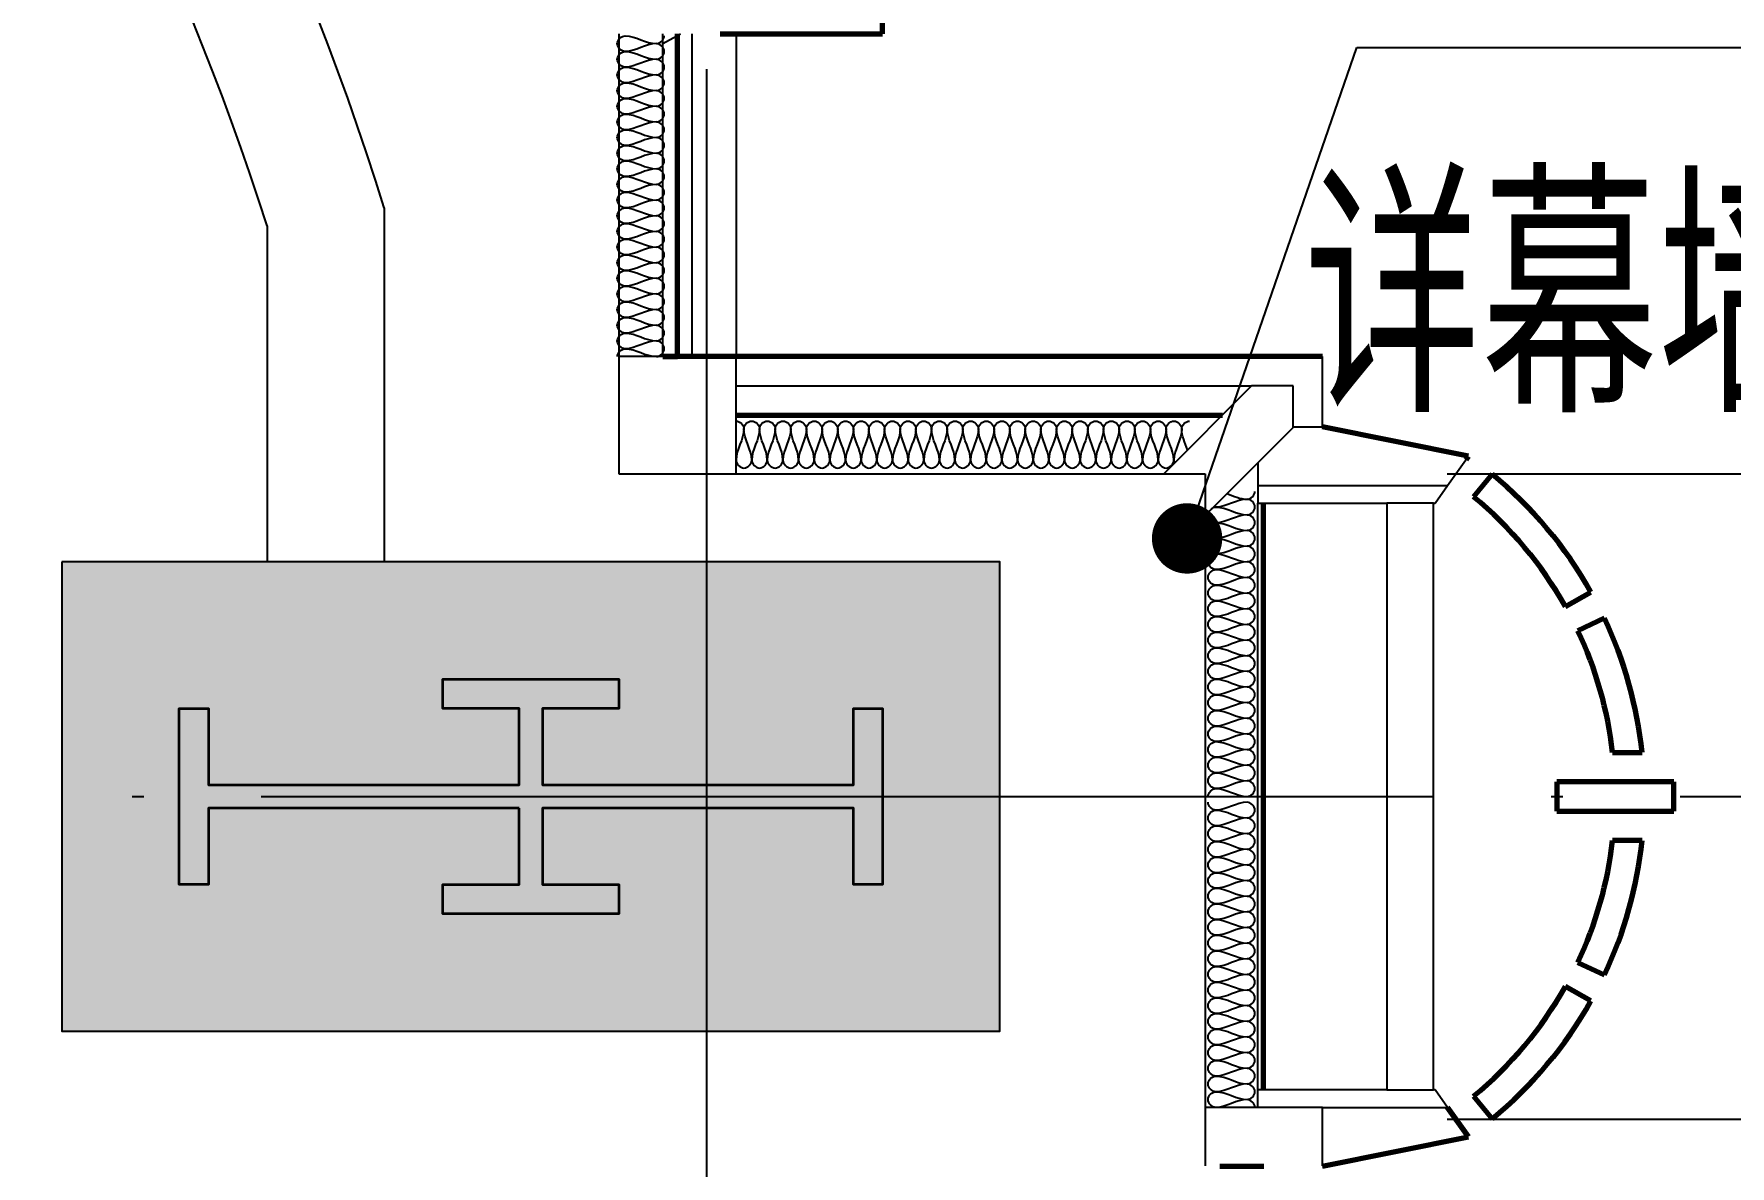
# Model space of a CAD drawing. Header units: millimetres. Extents: x 11476074 to 24729458, y -1239991 to 2813188.
# Drawn here: x 12603149 to 12606042, y 401483 to 403413 of the extents above; entities that cross this region are included whole.
import ezdxf

# ---------------------------------------------------------------- set-up
doc = ezdxf.new("R2010")
doc.units = ezdxf.units.MM
doc.header["$LTSCALE"] = 1000
doc.linetypes.add('DOTE', pattern=[2.42, 2, -0.2, 0.02, -0.2])
for name, color, linetype in [('A-ANNO-DIMS', 3, 'Continuous'), ('A-AXIS', 18, 'DOTE'), ('A-DETL-0001', 1, 'Continuous'), ('A-GLAZ', 4, 'Continuous'), ('A-WALL', 5, 'Continuous'), ('AXIS', 3, 'Continuous'), ('G-RCZ-CONLine', 5, 'Continuous'), ('PUB_HATCH', 8, 'Continuous'), ('PUB_TEXT', 7, 'Continuous'), ('排水沟', 133, 'Continuous')]:
    doc.layers.add(name, color=color, linetype=linetype)
for name, color, linetype, lineweight in [('A-GENM', 2, 'Continuous', 70), ('A-GENM-PROJ', 2, 'Continuous', 25), ('A-GLAZ-PROJ', 2, 'Continuous', 25), ('钢柱', 51, 'Continuous', 35)]:
    doc.layers.add(name, color=color, linetype=linetype, lineweight=lineweight)
doc.styles.add('_TCH_DIM_T3', font='SIMPLEX', dxfattribs={"width": 0.705882, "bigfont": 'GBCBIG'})
doc.styles.add('宋体', font='', dxfattribs={"width": 0.65})
doc.styles.get('宋体').set_extended_font_data('SimSun')
doc.dimstyles.new('_TCH_ARCH&&100', dxfattribs={"dimtxt": 297.5, "dimasz": 100, "dimexe": 250, "dimexo": 300, "dimgap": 126.25, "dimtad": 1, "dimdec": 0, "dimzin": 0, "dimdsep": 46, "dimtxsty": '_TCH_DIM_T3', "dimblk": 'ARCHTICK', "dimcen": 0.09, "dimclrt": 7, "dimazin": 2, "dimtfac": 1, "dimtdec": 0, "dimtix": 1, "dimtmove": 2, "dimatfit": 3, "dimfxl": 0, "dimtolj": 1, "dimtzin": 0, "dimarcsym": 0})

# ---------------------------------------------------------------- blocks, each defined once
blk = doc.blocks.new('_ArchTick')
at = {"color": 0, "linetype": 'ByBlock', "const_width": 0.4}
blk.add_lwpolyline([(-0.5, -0.5), (0.5, 0.5)], dxfattribs=at)
blk = doc.blocks.new('*D5857')
at = {"layer": 'A-ANNO-DIMS', "color": 0, "lineweight": -2, "transparency": 16777216}
for p, q in [((12607011, 703969.1), (12607011, 704069.1)), ((12605839.5, 703969.1), (12607261, 703969.1)), ((12607011, 703388.9), (12607011, 703969.1)), ((12605839.5, 703388.9), (12607261, 703388.9)), ((12607011, 703388.9), (12607011, 703288.9))]:
    blk.add_line(p, q, dxfattribs=at)
at = {"layer": 'Defpoints', "color": 0, "transparency": 16777216}
for p in [(12605539.5, 703969.1), (12607011, 703969.1), (12605539.5, 703388.9)]:
    blk.add_point(p, dxfattribs=at)
at = {"layer": 'A-ANNO-DIMS', "color": 0, "lineweight": -2, "transparency": 16777216, "xscale": 100, "yscale": 100, "zscale": 100}
for p, rotation in [((12607011, 703969.1), 270), ((12607011, 703388.9), 90)]:
    blk.add_blockref('_ArchTick', p, dxfattribs=dict(at, rotation=rotation))
at = {"layer": 'A-ANNO-DIMS', "color": 7, "transparency": 16777216, "insert": (12606736, 703679), "char_height": 297.5, "attachment_point": 5, "rotation": 90, "style": '_TCH_DIM_T3'}
blk.add_mtext('\\A1;580', dxfattribs=at)
blk = doc.blocks.new('*D5858')
at = {"layer": 'A-ANNO-DIMS', "color": 0, "lineweight": -2, "transparency": 16777216}
for p, q in [((12605839.5, 705068.9), (12607261, 705068.9)), ((12607011, 703969.1), (12607011, 705068.9)), ((12605839.5, 703969.1), (12607261, 703969.1))]:
    blk.add_line(p, q, dxfattribs=at)
at = {"layer": 'Defpoints', "color": 0, "transparency": 16777216}
for p in [(12605539.5, 705068.9), (12607011, 705068.9), (12605539.5, 703969.1)]:
    blk.add_point(p, dxfattribs=at)
at = {"layer": 'A-ANNO-DIMS', "color": 0, "lineweight": -2, "transparency": 16777216, "xscale": 100, "yscale": 100, "zscale": 100}
for p, rotation in [((12607011, 705068.9), 90), ((12607011, 703969.1), 270)]:
    blk.add_blockref('_ArchTick', p, dxfattribs=dict(at, rotation=rotation))
at = {"layer": 'A-ANNO-DIMS', "color": 7, "transparency": 16777216, "insert": (12606736, 704519), "char_height": 297.5, "attachment_point": 5, "rotation": 90, "style": '_TCH_DIM_T3'}
blk.add_mtext('\\A1;1100', dxfattribs=at)
blk = doc.blocks.new('FO-Exterior Column FULL - FO-Exterior Column FULL-4205894-850_L52 HOTEL')
at = {"layer": 'A-GENM'}
for p, q in [((25, 599.6), (-25, 599.6)), ((-25, 599.6), (-25, 399.6)), ((25, 399.6), (25, 599.6)), ((-75, 494.9), (-75, 545.2)), ((75, 545.2), (75, 494.9)), ((-304, 480.9), (-282.7, 435.7)), ((282.7, 435.7), (304, 480.9)), ((-324, 414.4), (-348.5, 458)), ((348.5, 458), (324, 414.4)), ((-25, 399.6), (25, 399.6)), ((-549.6, 289.3), (-510.9, 257.6)), ((510.9, 257.6), (549.6, 289.3)), ((-580.2, 249.1), (-630, -0.1)), ((-574.3, 244.9), (-580.2, 249.1)), ((580.2, 249.1), (529.9, 213.5)), ((629.9, 0), (580.2, 249.1)), ((500, -100.4), (-500, -100.4)), ((630, -175.2), (630, -100))]:
    blk.add_line(p, q, dxfattribs=at)
for radius, start, end in [(711.1, 96.057, 115.3158), (711.1, 64.6842, 83.943), (661.1, 96.517, 115.3158), (661.1, 64.6842, 83.483), (711.1, 119.3446, 140.6106), (711.1, 39.3894, 60.6554), (661.1, 119.3446, 140.6107), (661.1, 39.3893, 60.6554)]:
    blk.add_arc((0, -161.9), radius, start, end, dxfattribs=at)
blk = doc.blocks.new('FO-CORNER LOUVERS - FO-CORNER LOUVERS 1000-5059478-850_L52 HOTEL')
at = {"layer": 'A-GENM'}
for p, q in [((0, 1099.9), (0, 99.9)), ((100, 100), (100, 929.4)), ((-550, 350), (-600, 350)), ((-600, 350), (-600, 72.6)), ((-550, 72.7), (-550, 350)), ((0, 99.9), (0, -25.1)), ((-619.8, 61.7), (-650, 61.7)), ((-650, 61.7), (-650, -100)), ((0, -0.1), (-549.9, -0.1)), ((0, -25.1), (0, -0.1))]:
    blk.add_line(p, q, dxfattribs=at)
at = {"layer": 'A-GENM-PROJ'}
for p, q in [((-550, 99.9), (0, 99.9)), ((0, 24.9), (-549.9, 24.9))]:
    blk.add_line(p, q, dxfattribs=at)
blk = doc.blocks.new('FO-Vision Panels-Corner - Regular 2-V27-850_L52 HOTEL')
at = {"layer": 'A-GLAZ'}
for p, q in [((845.4, 0), (-845.4, 0)), ((-845.4, 0), (-845.4, -25)), ((845.4, -25), (845.4, 0)), ((-810.4, -25), (-845.4, -25)), ((-845.4, -25), (-845.4, -26.4)), ((-845.4, -25), (787.4, -25)), ((845.4, -25), (834.2, -25)), ((834.2, -25), (845.4, -25)), ((845.4, -30.9), (845.4, -25)), ((845.4, -141.5), (845.4, -107))]:
    blk.add_line(p, q, dxfattribs=at)
at = {"layer": 'A-GLAZ-PROJ'}
for p, q in [((-845.4, 0), (-845.4, 20)), ((-845.4, 20), (845.4, 20)), ((845.4, 20), (845.4, 0)), ((-759.6, -200), (682.9, -200))]:
    blk.add_line(p, q, dxfattribs=at)
blk = doc.blocks.new('GP_POLY FOSHAN_SHELL_rvt-2-200_L05-13_ 16-25')
at = {"layer": 'A-DETL-0001'}
for p, q in [((-15850, 56800), (-15850, 56250)), ((-15775.1, 56250), (-15775.1, 56800)), ((-15650, 56250), (-15850, 56250)), ((-15850, 56250), (-15850, 56050)), ((-14650.1, 56250), (-15650, 56250)), ((-15650, 56050), (-15650, 56250)), ((-14650.1, 56129.9), (-14650.1, 56250)), ((-15650, 56200), (-14770.7, 56200)), ((-14770.7, 56200), (-14920.7, 56050)), ((-14700.1, 56200), (-14770.7, 56200)), ((-14700.1, 56129.2), (-14700.1, 56200)), ((-14820.7, 56150), (-15650, 56150)), ((-14850, 55979.3), (-14700.1, 56129.2)), ((-14650.4, 56129.9), (-14700.1, 56129.9)), ((-14408.4, 56081.6), (-14650.4, 56129.9)), ((-14760, 56069.3), (-14760, 56029.9)), ((-14436.5, 56029.9), (-14405.3, 56073.9)), ((-15850, 56050), (-15650, 56050)), ((-15650, 56050), (-14920.7, 56050)), ((-14920.7, 56050), (-14850, 56050)), ((-14850, 56050), (-14850, 55979.3)), ((-14760, 56029.9), (-14760, 56000)), ((-14760, 56029.9), (-14436.5, 56029.9)), ((-14457.7, 56000), (-14436.6, 56029.9)), ((-14850, 55979.3), (-14850, 55500.1)), ((-14760, 55500.1), (-14760, 56000)), ((-14760, 56000), (-14540.3, 56000)), ((-14460.3, 56000), (-14540.3, 56000)), ((-14540.3, 56000), (-14540.3, 55500)), ((-14460.3, 56000), (-14457.7, 56000)), ((-14460.3, 55500), (-14460.3, 56000)), ((-14850, 55500.1), (-14850, 54970.1)), ((-14760, 54970.1), (-14760, 55500.1)), ((-14540.3, 55500), (-14540.3, 55000)), ((-14460.3, 55000), (-14460.3, 55500)), ((-14540.3, 55000), (-14760, 55000)), ((-14540.3, 55000), (-14460.3, 55000)), ((-14457.7, 55000), (-14460.3, 55000)), ((-14436.6, 54970.1), (-14457.7, 55000)), ((-14650, 54970.1), (-14850, 54970.1)), ((-14850, 54970.1), (-14850, 54870.2)), ((-14650, 54970.1), (-14436.6, 54970.1)), ((-14650, 54870.2), (-14650, 54970.1))]:
    blk.add_line(p, q, dxfattribs=at)
blk.add_arc((-14409.4, 56076.7), 5, 324.6786, 78.7147, dxfattribs=at)
for points in [[(-15839.2, 56770), (-15845.5, 56770), (-15859.6, 56783.4), (-15845.5, 56796.7), (-15839.2, 56796.7)], [(-15839.2, 56796.7), (-15820.9, 56796.7), (-15804.2, 56783.4), (-15785.9, 56783.4)], [(-15785.9, 56783.4), (-15779.6, 56783.4), (-15772.5, 56790.4), (-15772.5, 56796.7)], [(-15839.2, 56743.4), (-15845.5, 56743.4), (-15859.6, 56756.7), (-15845.5, 56770), (-15839.2, 56770)], [(-15785.9, 56783.4), (-15804.2, 56783.4), (-15820.9, 56770), (-15839.2, 56770)], [(-15839.2, 56770), (-15820.9, 56770), (-15804.2, 56756.7), (-15785.9, 56756.7)], [(-15785.9, 56756.7), (-15804.2, 56756.7), (-15820.9, 56743.4), (-15839.2, 56743.4)], [(-15785.9, 56756.7), (-15779.6, 56756.7), (-15765.5, 56770), (-15779.6, 56783.4), (-15785.9, 56783.4)], [(-15785.9, 56730), (-15779.6, 56730), (-15765.5, 56743.4), (-15779.6, 56756.7), (-15785.9, 56756.7)], [(-15839.2, 56716.7), (-15845.5, 56716.7), (-15859.6, 56730), (-15845.5, 56743.4), (-15839.2, 56743.4)], [(-15839.2, 56743.4), (-15820.9, 56743.4), (-15804.2, 56730), (-15785.9, 56730)], [(-15785.9, 56730), (-15804.2, 56730), (-15820.9, 56716.7), (-15839.2, 56716.7)], [(-15785.9, 56703.4), (-15779.6, 56703.4), (-15765.5, 56716.7), (-15779.6, 56730), (-15785.9, 56730)], [(-15839.2, 56690), (-15845.5, 56690), (-15859.6, 56703.4), (-15845.5, 56716.7), (-15839.2, 56716.7)], [(-15839.2, 56716.7), (-15820.9, 56716.7), (-15804.2, 56703.4), (-15785.9, 56703.4)], [(-15785.9, 56703.4), (-15804.2, 56703.4), (-15820.9, 56690), (-15839.2, 56690)], [(-15785.9, 56676.7), (-15779.6, 56676.7), (-15765.5, 56690), (-15779.6, 56703.4), (-15785.9, 56703.4)], [(-15839.2, 56663.4), (-15845.5, 56663.4), (-15859.6, 56676.7), (-15845.5, 56690), (-15839.2, 56690)], [(-15839.2, 56690), (-15820.9, 56690), (-15804.2, 56676.7), (-15785.9, 56676.7)], [(-15785.9, 56676.7), (-15804.2, 56676.7), (-15820.9, 56663.4), (-15839.2, 56663.4)], [(-15785.9, 56650), (-15779.6, 56650), (-15765.5, 56663.4), (-15779.6, 56676.7), (-15785.9, 56676.7)], [(-15839.2, 56636.7), (-15845.5, 56636.7), (-15859.6, 56650), (-15845.5, 56663.4), (-15839.2, 56663.4)], [(-15839.2, 56663.4), (-15820.9, 56663.4), (-15804.2, 56650), (-15785.9, 56650)], [(-15785.9, 56650), (-15804.2, 56650), (-15820.9, 56636.7), (-15839.2, 56636.7)], [(-15785.9, 56623.4), (-15779.6, 56623.4), (-15765.5, 56636.7), (-15779.6, 56650), (-15785.9, 56650)], [(-15839.2, 56610), (-15845.5, 56610), (-15859.6, 56623.4), (-15845.5, 56636.7), (-15839.2, 56636.7)], [(-15839.2, 56636.7), (-15820.9, 56636.7), (-15804.2, 56623.4), (-15785.9, 56623.4)], [(-15785.9, 56623.4), (-15804.2, 56623.4), (-15820.9, 56610), (-15839.2, 56610)], [(-15785.9, 56596.7), (-15779.6, 56596.7), (-15765.5, 56610), (-15779.6, 56623.4), (-15785.9, 56623.4)], [(-15839.2, 56583.4), (-15845.5, 56583.4), (-15859.6, 56596.7), (-15845.5, 56610), (-15839.2, 56610)], [(-15839.2, 56556.7), (-15845.5, 56556.7), (-15859.6, 56570), (-15845.5, 56583.4), (-15839.2, 56583.4)], [(-15839.2, 56610), (-15820.9, 56610), (-15804.2, 56596.7), (-15785.9, 56596.7)], [(-15785.9, 56596.7), (-15804.2, 56596.7), (-15820.9, 56583.4), (-15839.2, 56583.4)], [(-15839.2, 56583.4), (-15820.9, 56583.4), (-15804.2, 56570), (-15785.9, 56570)], [(-15785.9, 56570), (-15779.6, 56570), (-15765.5, 56583.4), (-15779.6, 56596.7), (-15785.9, 56596.7)], [(-15839.2, 56530), (-15845.5, 56530), (-15859.6, 56543.4), (-15845.5, 56556.7), (-15839.2, 56556.7)], [(-15785.9, 56570), (-15804.2, 56570), (-15820.9, 56556.7), (-15839.2, 56556.7)], [(-15839.2, 56556.7), (-15820.9, 56556.7), (-15804.2, 56543.4), (-15785.9, 56543.4)], [(-15785.9, 56543.4), (-15779.6, 56543.4), (-15765.5, 56556.7), (-15779.6, 56570), (-15785.9, 56570)], [(-15839.2, 56503.4), (-15845.5, 56503.4), (-15859.6, 56516.7), (-15845.5, 56530), (-15839.2, 56530)], [(-15785.9, 56543.4), (-15804.2, 56543.4), (-15820.9, 56530), (-15839.2, 56530)], [(-15839.2, 56530), (-15820.9, 56530), (-15804.2, 56516.7), (-15785.9, 56516.7)], [(-15785.9, 56516.7), (-15779.6, 56516.7), (-15765.5, 56530), (-15779.6, 56543.4), (-15785.9, 56543.4)], [(-15839.2, 56476.7), (-15845.5, 56476.7), (-15859.6, 56490), (-15845.5, 56503.4), (-15839.2, 56503.4)], [(-15785.9, 56516.7), (-15804.2, 56516.7), (-15820.9, 56503.4), (-15839.2, 56503.4)], [(-15839.2, 56503.4), (-15820.9, 56503.4), (-15804.2, 56490), (-15785.9, 56490)], [(-15785.9, 56490), (-15779.6, 56490), (-15765.5, 56503.4), (-15779.6, 56516.7), (-15785.9, 56516.7)], [(-15839.2, 56450), (-15845.5, 56450), (-15859.6, 56463.4), (-15845.5, 56476.7), (-15839.2, 56476.7)], [(-15785.9, 56490), (-15804.2, 56490), (-15820.9, 56476.7), (-15839.2, 56476.7)], [(-15839.2, 56476.7), (-15820.9, 56476.7), (-15804.2, 56463.4), (-15785.9, 56463.4)], [(-15785.9, 56463.4), (-15779.6, 56463.4), (-15765.5, 56476.7), (-15779.6, 56490), (-15785.9, 56490)], [(-15839.2, 56423.4), (-15845.5, 56423.4), (-15859.6, 56436.7), (-15845.5, 56450), (-15839.2, 56450)], [(-15785.9, 56463.4), (-15804.2, 56463.4), (-15820.9, 56450), (-15839.2, 56450)], [(-15839.2, 56450), (-15820.9, 56450), (-15804.2, 56436.7), (-15785.9, 56436.7)], [(-15785.9, 56436.7), (-15779.6, 56436.7), (-15765.5, 56450), (-15779.6, 56463.4), (-15785.9, 56463.4)], [(-15839.2, 56396.7), (-15845.5, 56396.7), (-15859.6, 56410), (-15845.5, 56423.4), (-15839.2, 56423.4)], [(-15785.9, 56436.7), (-15804.2, 56436.7), (-15820.9, 56423.4), (-15839.2, 56423.4)], [(-15839.2, 56423.4), (-15820.9, 56423.4), (-15804.2, 56410), (-15785.9, 56410)], [(-15785.9, 56410), (-15804.2, 56410), (-15820.9, 56396.7), (-15839.2, 56396.7)], [(-15785.9, 56410), (-15779.6, 56410), (-15765.5, 56423.4), (-15779.6, 56436.7), (-15785.9, 56436.7)], [(-15785.9, 56383.4), (-15779.6, 56383.4), (-15765.5, 56396.7), (-15779.6, 56410), (-15785.9, 56410)], [(-15839.2, 56370), (-15845.5, 56370), (-15859.6, 56383.4), (-15845.5, 56396.7), (-15839.2, 56396.7)], [(-15839.2, 56396.7), (-15820.9, 56396.7), (-15804.2, 56383.4), (-15785.9, 56383.4)], [(-15785.9, 56383.4), (-15804.2, 56383.4), (-15820.9, 56370), (-15839.2, 56370)], [(-15785.9, 56356.7), (-15779.6, 56356.7), (-15765.5, 56370), (-15779.6, 56383.4), (-15785.9, 56383.4)], [(-15839.2, 56343.4), (-15845.5, 56343.4), (-15859.6, 56356.7), (-15845.5, 56370), (-15839.2, 56370)], [(-15839.2, 56370), (-15820.9, 56370), (-15804.2, 56356.7), (-15785.9, 56356.7)], [(-15785.9, 56356.7), (-15804.2, 56356.7), (-15820.9, 56343.4), (-15839.2, 56343.4)], [(-15785.9, 56330), (-15779.6, 56330), (-15765.5, 56343.4), (-15779.6, 56356.7), (-15785.9, 56356.7)], [(-15839.2, 56316.7), (-15845.5, 56316.7), (-15859.6, 56330), (-15845.5, 56343.4), (-15839.2, 56343.4)], [(-15839.2, 56343.4), (-15820.9, 56343.4), (-15804.2, 56330), (-15785.9, 56330)], [(-15785.9, 56330), (-15804.2, 56330), (-15820.9, 56316.7), (-15839.2, 56316.7)], [(-15785.9, 56303.4), (-15779.6, 56303.4), (-15765.5, 56316.7), (-15779.6, 56330), (-15785.9, 56330)], [(-15839.2, 56290), (-15845.5, 56290), (-15859.6, 56303.4), (-15845.5, 56316.7), (-15839.2, 56316.7)], [(-15839.2, 56316.7), (-15820.9, 56316.7), (-15804.2, 56303.4), (-15785.9, 56303.4)], [(-15785.9, 56303.4), (-15804.2, 56303.4), (-15820.9, 56290), (-15839.2, 56290)], [(-15785.9, 56276.7), (-15779.6, 56276.7), (-15765.5, 56290), (-15779.6, 56303.4), (-15785.9, 56303.4)], [(-15839.2, 56263.4), (-15845.5, 56263.4), (-15859.6, 56276.7), (-15845.5, 56290), (-15839.2, 56290)], [(-15839.2, 56290), (-15820.9, 56290), (-15804.2, 56276.7), (-15785.9, 56276.7)], [(-15785.9, 56276.7), (-15804.2, 56276.7), (-15820.9, 56263.4), (-15839.2, 56263.4)], [(-15785.9, 56250), (-15779.6, 56250), (-15765.5, 56263.4), (-15779.6, 56276.7), (-15785.9, 56276.7)], [(-15852.5, 56250), (-15852.5, 56256.3), (-15845.5, 56263.4), (-15839.2, 56263.4)], [(-15839.2, 56263.4), (-15820.9, 56263.4), (-15804.2, 56250), (-15785.9, 56250)], [(-15650, 56140), (-15643.7, 56140), (-15636.7, 56133), (-15636.7, 56126.7)], [(-15636.7, 56126.7), (-15636.7, 56108.3), (-15650, 56091.7), (-15650, 56073.3)], [(-15636.7, 56126.7), (-15636.7, 56133), (-15623.3, 56147), (-15610, 56133), (-15610, 56126.7)], [(-15623.3, 56073.3), (-15623.3, 56091.7), (-15636.7, 56108.3), (-15636.7, 56126.7)], [(-15610, 56126.7), (-15610, 56108.3), (-15623.3, 56091.7), (-15623.3, 56073.3)], [(-15610, 56126.7), (-15610, 56133), (-15596.7, 56147), (-15583.3, 56133), (-15583.3, 56126.7)], [(-15596.7, 56073.3), (-15596.7, 56091.7), (-15610, 56108.3), (-15610, 56126.7)], [(-15583.3, 56126.7), (-15583.3, 56108.3), (-15596.7, 56091.7), (-15596.7, 56073.3)], [(-15583.3, 56126.7), (-15583.3, 56133), (-15570, 56147), (-15556.7, 56133), (-15556.7, 56126.7)], [(-15570, 56073.3), (-15570, 56091.7), (-15583.3, 56108.3), (-15583.3, 56126.7)], [(-15556.7, 56126.7), (-15556.7, 56108.3), (-15570, 56091.7), (-15570, 56073.3)], [(-15556.7, 56126.7), (-15556.7, 56133), (-15543.3, 56147), (-15530, 56133), (-15530, 56126.7)], [(-15543.3, 56073.3), (-15543.3, 56091.7), (-15556.7, 56108.3), (-15556.7, 56126.7)], [(-15530, 56126.7), (-15530, 56108.3), (-15543.3, 56091.7), (-15543.3, 56073.3)], [(-15530, 56126.7), (-15530, 56133), (-15516.7, 56147), (-15503.3, 56133), (-15503.3, 56126.7)], [(-15516.7, 56073.3), (-15516.7, 56091.7), (-15530, 56108.3), (-15530, 56126.7)], [(-15503.3, 56126.7), (-15503.3, 56108.3), (-15516.7, 56091.7), (-15516.7, 56073.3)], [(-15503.3, 56126.7), (-15503.3, 56133), (-15490, 56147), (-15476.7, 56133), (-15476.7, 56126.7)], [(-15490, 56073.3), (-15490, 56091.7), (-15503.3, 56108.3), (-15503.3, 56126.7)], [(-15476.7, 56126.7), (-15476.7, 56108.3), (-15490, 56091.7), (-15490, 56073.3)], [(-15476.7, 56126.7), (-15476.7, 56133), (-15463.3, 56147), (-15450, 56133), (-15450, 56126.7)], [(-15463.3, 56073.3), (-15463.3, 56091.7), (-15476.7, 56108.3), (-15476.7, 56126.7)], [(-15450, 56126.7), (-15450, 56108.3), (-15463.3, 56091.7), (-15463.3, 56073.3)], [(-15450, 56126.7), (-15450, 56133), (-15436.7, 56147), (-15423.3, 56133), (-15423.3, 56126.7)], [(-15436.7, 56073.3), (-15436.7, 56091.7), (-15450, 56108.3), (-15450, 56126.7)], [(-15423.3, 56126.7), (-15423.3, 56108.3), (-15436.7, 56091.7), (-15436.7, 56073.3)], [(-15423.3, 56126.7), (-15423.3, 56133), (-15410, 56147), (-15396.7, 56133), (-15396.7, 56126.7)], [(-15410, 56073.3), (-15410, 56091.7), (-15423.3, 56108.3), (-15423.3, 56126.7)], [(-15396.7, 56126.7), (-15396.7, 56108.3), (-15410, 56091.7), (-15410, 56073.3)], [(-15396.7, 56126.7), (-15396.7, 56133), (-15383.3, 56147), (-15370, 56133), (-15370, 56126.7)], [(-15383.3, 56073.3), (-15383.3, 56091.7), (-15396.7, 56108.3), (-15396.7, 56126.7)], [(-15370, 56126.7), (-15370, 56108.3), (-15383.3, 56091.7), (-15383.3, 56073.3)], [(-15370, 56126.7), (-15370, 56133), (-15356.7, 56147), (-15343.3, 56133), (-15343.3, 56126.7)], [(-15356.7, 56073.3), (-15356.7, 56091.7), (-15370, 56108.3), (-15370, 56126.7)], [(-15343.3, 56126.7), (-15343.3, 56108.3), (-15356.7, 56091.7), (-15356.7, 56073.3)], [(-15343.3, 56126.7), (-15343.3, 56133), (-15330, 56147), (-15316.7, 56133), (-15316.7, 56126.7)], [(-15330, 56073.3), (-15330, 56091.7), (-15343.3, 56108.3), (-15343.3, 56126.7)], [(-15316.7, 56126.7), (-15316.7, 56108.3), (-15330, 56091.7), (-15330, 56073.3)], [(-15316.7, 56126.7), (-15316.7, 56133), (-15303.3, 56147), (-15290, 56133), (-15290, 56126.7)], [(-15303.3, 56073.3), (-15303.3, 56091.7), (-15316.7, 56108.3), (-15316.7, 56126.7)], [(-15290, 56126.7), (-15290, 56108.3), (-15303.3, 56091.7), (-15303.3, 56073.3)], [(-15290, 56126.7), (-15290, 56133), (-15276.7, 56147), (-15263.3, 56133), (-15263.3, 56126.7)], [(-15276.7, 56073.3), (-15276.7, 56091.7), (-15290, 56108.3), (-15290, 56126.7)], [(-15263.3, 56126.7), (-15263.3, 56108.3), (-15276.7, 56091.7), (-15276.7, 56073.3)], [(-15263.3, 56126.7), (-15263.3, 56133), (-15250, 56147), (-15236.7, 56133), (-15236.7, 56126.7)], [(-15250, 56073.3), (-15250, 56091.7), (-15263.3, 56108.3), (-15263.3, 56126.7)], [(-15236.7, 56126.7), (-15236.7, 56108.3), (-15250, 56091.7), (-15250, 56073.3)], [(-15236.7, 56126.7), (-15236.7, 56133), (-15223.3, 56147), (-15210, 56133), (-15210, 56126.7)], [(-15223.3, 56073.3), (-15223.3, 56091.7), (-15236.7, 56108.3), (-15236.7, 56126.7)], [(-15210, 56126.7), (-15210, 56108.3), (-15223.3, 56091.7), (-15223.3, 56073.3)], [(-15210, 56126.7), (-15210, 56133), (-15196.7, 56147), (-15183.3, 56133), (-15183.3, 56126.7)], [(-15196.7, 56073.3), (-15196.7, 56091.7), (-15210, 56108.3), (-15210, 56126.7)], [(-15183.3, 56126.7), (-15183.3, 56108.3), (-15196.7, 56091.7), (-15196.7, 56073.3)], [(-15183.3, 56126.7), (-15183.3, 56133), (-15170, 56147), (-15156.7, 56133), (-15156.7, 56126.7)], [(-15170, 56073.3), (-15170, 56091.7), (-15183.3, 56108.3), (-15183.3, 56126.7)], [(-15156.7, 56126.7), (-15156.7, 56108.3), (-15170, 56091.7), (-15170, 56073.3)], [(-15156.7, 56126.7), (-15156.7, 56133), (-15143.3, 56147), (-15130, 56133), (-15130, 56126.7)], [(-15143.3, 56073.3), (-15143.3, 56091.7), (-15156.7, 56108.3), (-15156.7, 56126.7)], [(-15130, 56126.7), (-15130, 56108.3), (-15143.3, 56091.7), (-15143.3, 56073.3)], [(-15130, 56126.7), (-15130, 56133), (-15116.7, 56147), (-15103.3, 56133), (-15103.3, 56126.7)], [(-15116.7, 56073.3), (-15116.7, 56091.7), (-15130, 56108.3), (-15130, 56126.7)], [(-15103.3, 56126.7), (-15103.3, 56108.3), (-15116.7, 56091.7), (-15116.7, 56073.3)], [(-15103.3, 56126.7), (-15103.3, 56133), (-15090, 56147), (-15076.7, 56133), (-15076.7, 56126.7)], [(-15090, 56073.3), (-15090, 56091.7), (-15103.3, 56108.3), (-15103.3, 56126.7)], [(-15076.7, 56126.7), (-15076.7, 56108.3), (-15090, 56091.7), (-15090, 56073.3)], [(-15076.7, 56126.7), (-15076.7, 56133), (-15063.3, 56147), (-15050, 56133), (-15050, 56126.7)], [(-15063.3, 56073.3), (-15063.3, 56091.7), (-15076.7, 56108.3), (-15076.7, 56126.7)], [(-15050, 56126.7), (-15050, 56108.3), (-15063.3, 56091.7), (-15063.3, 56073.3)], [(-15050, 56126.7), (-15050, 56133), (-15036.7, 56147), (-15023.3, 56133), (-15023.3, 56126.7)], [(-15036.7, 56073.3), (-15036.7, 56091.7), (-15050, 56108.3), (-15050, 56126.7)], [(-15023.3, 56126.7), (-15023.3, 56108.3), (-15036.7, 56091.7), (-15036.7, 56073.3)], [(-15023.3, 56126.7), (-15023.3, 56133), (-15010, 56147), (-14996.7, 56133), (-14996.7, 56126.7)], [(-15010, 56073.3), (-15010, 56091.7), (-15023.3, 56108.3), (-15023.3, 56126.7)], [(-14996.7, 56126.7), (-14996.7, 56108.3), (-15010, 56091.7), (-15010, 56073.3)], [(-14996.7, 56126.7), (-14996.7, 56133), (-14983.3, 56147), (-14970, 56133), (-14970, 56126.7)], [(-14983.3, 56073.3), (-14983.3, 56091.7), (-14996.7, 56108.3), (-14996.7, 56126.7)], [(-14970, 56126.7), (-14970, 56108.3), (-14983.3, 56091.7), (-14983.3, 56073.3)], [(-14970, 56126.7), (-14970, 56133), (-14956.7, 56147), (-14943.3, 56133), (-14943.3, 56126.7)], [(-14956.7, 56073.3), (-14956.7, 56091.7), (-14970, 56108.3), (-14970, 56126.7)], [(-14943.3, 56126.7), (-14943.3, 56108.3), (-14956.7, 56091.7), (-14956.7, 56073.3)], [(-14943.3, 56126.7), (-14943.3, 56133), (-14930, 56147), (-14916.7, 56133), (-14916.7, 56126.7)], [(-14930, 56073.3), (-14930, 56091.7), (-14943.3, 56108.3), (-14943.3, 56126.7)], [(-14916.7, 56126.7), (-14916.7, 56108.3), (-14930, 56091.7), (-14930, 56073.3)], [(-14916.7, 56126.7), (-14916.7, 56133), (-14903.3, 56147), (-14890, 56133), (-14890, 56126.7)], [(-14903.3, 56073.3), (-14903.3, 56091.7), (-14916.7, 56108.3), (-14916.7, 56126.7)], [(-14890, 56126.7), (-14890, 56108.3), (-14903.3, 56091.7), (-14903.3, 56073.3)], [(-14890, 56126.7), (-14890, 56133), (-14882.9, 56140), (-14876.7, 56140)], [(-14880.1, 56091.2), (-14884.1, 56103), (-14890, 56114.5), (-14890, 56126.7)], [(-15650, 56073.3), (-15650, 56067), (-15636.7, 56053), (-15623.3, 56067), (-15623.3, 56073.3)], [(-15623.3, 56073.3), (-15623.3, 56067), (-15610, 56053), (-15596.7, 56067), (-15596.7, 56073.3)], [(-15596.7, 56073.3), (-15596.7, 56067), (-15583.3, 56053), (-15570, 56067), (-15570, 56073.3)], [(-15570, 56073.3), (-15570, 56067), (-15556.7, 56053), (-15543.3, 56067), (-15543.3, 56073.3)], [(-15543.3, 56073.3), (-15543.3, 56067), (-15530, 56053), (-15516.7, 56067), (-15516.7, 56073.3)], [(-15516.7, 56073.3), (-15516.7, 56067), (-15503.3, 56053), (-15490, 56067), (-15490, 56073.3)], [(-15490, 56073.3), (-15490, 56067), (-15476.7, 56053), (-15463.3, 56067), (-15463.3, 56073.3)], [(-15463.3, 56073.3), (-15463.3, 56067), (-15450, 56053), (-15436.7, 56067), (-15436.7, 56073.3)], [(-15436.7, 56073.3), (-15436.7, 56067), (-15423.3, 56053), (-15410, 56067), (-15410, 56073.3)], [(-15410, 56073.3), (-15410, 56067), (-15396.7, 56053), (-15383.3, 56067), (-15383.3, 56073.3)], [(-15383.3, 56073.3), (-15383.3, 56067), (-15370, 56053), (-15356.7, 56067), (-15356.7, 56073.3)], [(-15356.7, 56073.3), (-15356.7, 56067), (-15343.3, 56053), (-15330, 56067), (-15330, 56073.3)], [(-15330, 56073.3), (-15330, 56067), (-15316.7, 56053), (-15303.3, 56067), (-15303.3, 56073.3)], [(-15303.3, 56073.3), (-15303.3, 56067), (-15290, 56053), (-15276.7, 56067), (-15276.7, 56073.3)], [(-15276.7, 56073.3), (-15276.7, 56067), (-15263.3, 56053), (-15250, 56067), (-15250, 56073.3)], [(-15250, 56073.3), (-15250, 56067), (-15236.7, 56053), (-15223.3, 56067), (-15223.3, 56073.3)], [(-15223.3, 56073.3), (-15223.3, 56067), (-15210, 56053), (-15196.7, 56067), (-15196.7, 56073.3)], [(-15196.7, 56073.3), (-15196.7, 56067), (-15183.3, 56053), (-15170, 56067), (-15170, 56073.3)], [(-15170, 56073.3), (-15170, 56067), (-15156.7, 56053), (-15143.3, 56067), (-15143.3, 56073.3)], [(-15143.3, 56073.3), (-15143.3, 56067), (-15130, 56053), (-15116.7, 56067), (-15116.7, 56073.3)], [(-15116.7, 56073.3), (-15116.7, 56067), (-15103.3, 56053), (-15090, 56067), (-15090, 56073.3)], [(-15090, 56073.3), (-15090, 56067), (-15076.7, 56053), (-15063.3, 56067), (-15063.3, 56073.3)], [(-15063.3, 56073.3), (-15063.3, 56067), (-15050, 56053), (-15036.7, 56067), (-15036.7, 56073.3)], [(-15036.7, 56073.3), (-15036.7, 56067), (-15023.3, 56053), (-15010, 56067), (-15010, 56073.3)], [(-15010, 56073.3), (-15010, 56067), (-14996.7, 56053), (-14983.3, 56067), (-14983.3, 56073.3)], [(-14983.3, 56073.3), (-14983.3, 56067), (-14970, 56053), (-14956.7, 56067), (-14956.7, 56073.3)], [(-14956.7, 56073.3), (-14956.7, 56067), (-14943.3, 56053), (-14930, 56067), (-14930, 56073.3)], [(-14930, 56073.3), (-14930, 56067), (-14916.7, 56053), (-14903.3, 56067), (-14903.3, 56073.3)], [(-14903.3, 56073.3), (-14903.3, 56071.9), (-14903, 56070.5), (-14902.4, 56069.1)], [(-14778.3, 56006.8), (-14796.7, 56006.8), (-14813.3, 55993.5), (-14831.7, 55993.5)], [(-14812.9, 56016.4), (-14801.5, 56012.5), (-14790.3, 56006.8), (-14778.3, 56006.8)], [(-14778.3, 56006.8), (-14772, 56006.8), (-14765, 56013.9), (-14765, 56020.1)], [(-14778.3, 55980.1), (-14772, 55980.1), (-14758, 55993.5), (-14772, 56006.8), (-14778.3, 56006.8)], [(-14839.5, 55990.4), (-14837.2, 55992.3), (-14834.3, 55993.5), (-14831.7, 55993.5)], [(-14831.7, 55993.5), (-14832.7, 55993.5), (-14833.7, 55993.6), (-14834.7, 55993.9)], [(-14831.7, 55993.5), (-14813.3, 55993.5), (-14796.7, 55980.1), (-14778.3, 55980.1)], [(-14778.3, 55980.1), (-14796.7, 55980.1), (-14813.3, 55966.8), (-14831.7, 55966.8)], [(-14778.3, 55953.5), (-14772, 55953.5), (-14758, 55966.8), (-14772, 55980.1), (-14778.3, 55980.1)], [(-14831.7, 55940.1), (-14838, 55940.1), (-14852, 55953.5), (-14838, 55966.8), (-14831.7, 55966.8)], [(-14831.7, 55966.8), (-14813.3, 55966.8), (-14796.7, 55953.5), (-14778.3, 55953.5)], [(-14778.3, 55953.5), (-14796.7, 55953.5), (-14813.3, 55940.1), (-14831.7, 55940.1)], [(-14778.3, 55926.8), (-14772, 55926.8), (-14758, 55940.1), (-14772, 55953.5), (-14778.3, 55953.5)], [(-14831.7, 55913.5), (-14838, 55913.5), (-14852, 55926.8), (-14838, 55940.1), (-14831.7, 55940.1)], [(-14831.7, 55940.1), (-14813.3, 55940.1), (-14796.7, 55926.8), (-14778.3, 55926.8)], [(-14778.3, 55926.8), (-14796.7, 55926.8), (-14813.3, 55913.5), (-14831.7, 55913.5)], [(-14778.3, 55900.1), (-14772, 55900.1), (-14758, 55913.5), (-14772, 55926.8), (-14778.3, 55926.8)], [(-14831.7, 55886.8), (-14838, 55886.8), (-14852, 55900.1), (-14838, 55913.5), (-14831.7, 55913.5)], [(-14831.7, 55913.5), (-14813.3, 55913.5), (-14796.7, 55900.1), (-14778.3, 55900.1)], [(-14778.3, 55900.1), (-14796.7, 55900.1), (-14813.3, 55886.8), (-14831.7, 55886.8)], [(-14778.3, 55873.5), (-14772, 55873.5), (-14758, 55886.8), (-14772, 55900.1), (-14778.3, 55900.1)], [(-14831.7, 55860.1), (-14838, 55860.1), (-14852, 55873.5), (-14838, 55886.8), (-14831.7, 55886.8)], [(-14831.7, 55833.5), (-14838, 55833.5), (-14852, 55846.8), (-14838, 55860.1), (-14831.7, 55860.1)], [(-14831.7, 55886.8), (-14813.3, 55886.8), (-14796.7, 55873.5), (-14778.3, 55873.5)], [(-14778.3, 55873.5), (-14796.7, 55873.5), (-14813.3, 55860.1), (-14831.7, 55860.1)], [(-14831.7, 55860.1), (-14813.3, 55860.1), (-14796.7, 55846.8), (-14778.3, 55846.8)], [(-14778.3, 55846.8), (-14772, 55846.8), (-14758, 55860.1), (-14772, 55873.5), (-14778.3, 55873.5)], [(-14831.7, 55806.8), (-14838, 55806.8), (-14852, 55820.1), (-14838, 55833.5), (-14831.7, 55833.5)], [(-14778.3, 55846.8), (-14796.7, 55846.8), (-14813.3, 55833.5), (-14831.7, 55833.5)], [(-14831.7, 55833.5), (-14813.3, 55833.5), (-14796.7, 55820.1), (-14778.3, 55820.1)], [(-14778.3, 55820.1), (-14772, 55820.1), (-14758, 55833.5), (-14772, 55846.8), (-14778.3, 55846.8)], [(-14831.7, 55780.1), (-14838, 55780.1), (-14852, 55793.5), (-14838, 55806.8), (-14831.7, 55806.8)], [(-14778.3, 55820.1), (-14796.7, 55820.1), (-14813.3, 55806.8), (-14831.7, 55806.8)], [(-14831.7, 55806.8), (-14813.3, 55806.8), (-14796.7, 55793.5), (-14778.3, 55793.5)], [(-14778.3, 55793.5), (-14772, 55793.5), (-14758, 55806.8), (-14772, 55820.1), (-14778.3, 55820.1)], [(-14831.7, 55753.5), (-14838, 55753.5), (-14852, 55766.8), (-14838, 55780.1), (-14831.7, 55780.1)], [(-14778.3, 55793.5), (-14796.7, 55793.5), (-14813.3, 55780.1), (-14831.7, 55780.1)], [(-14831.7, 55780.1), (-14813.3, 55780.1), (-14796.7, 55766.8), (-14778.3, 55766.8)], [(-14778.3, 55766.8), (-14772, 55766.8), (-14758, 55780.1), (-14772, 55793.5), (-14778.3, 55793.5)], [(-14831.7, 55726.8), (-14838, 55726.8), (-14852, 55740.1), (-14838, 55753.5), (-14831.7, 55753.5)], [(-14778.3, 55766.8), (-14796.7, 55766.8), (-14813.3, 55753.5), (-14831.7, 55753.5)], [(-14831.7, 55753.5), (-14813.3, 55753.5), (-14796.7, 55740.1), (-14778.3, 55740.1)], [(-14778.3, 55740.1), (-14772, 55740.1), (-14758, 55753.5), (-14772, 55766.8), (-14778.3, 55766.8)], [(-14831.7, 55700.1), (-14838, 55700.1), (-14852, 55713.5), (-14838, 55726.8), (-14831.7, 55726.8)], [(-14778.3, 55740.1), (-14796.7, 55740.1), (-14813.3, 55726.8), (-14831.7, 55726.8)], [(-14831.7, 55726.8), (-14813.3, 55726.8), (-14796.7, 55713.5), (-14778.3, 55713.5)], [(-14778.3, 55713.5), (-14772, 55713.5), (-14758, 55726.8), (-14772, 55740.1), (-14778.3, 55740.1)], [(-14831.7, 55673.5), (-14838, 55673.5), (-14852, 55686.8), (-14838, 55700.1), (-14831.7, 55700.1)], [(-14778.3, 55713.5), (-14796.7, 55713.5), (-14813.3, 55700.1), (-14831.7, 55700.1)], [(-14831.7, 55700.1), (-14813.3, 55700.1), (-14796.7, 55686.8), (-14778.3, 55686.8)], [(-14778.3, 55686.8), (-14796.7, 55686.8), (-14813.3, 55673.5), (-14831.7, 55673.5)], [(-14778.3, 55686.8), (-14772, 55686.8), (-14758, 55700.1), (-14772, 55713.5), (-14778.3, 55713.5)], [(-14778.3, 55660.1), (-14772, 55660.1), (-14758, 55673.5), (-14772, 55686.8), (-14778.3, 55686.8)], [(-14831.7, 55646.8), (-14838, 55646.8), (-14852, 55660.1), (-14838, 55673.5), (-14831.7, 55673.5)], [(-14831.7, 55673.5), (-14813.3, 55673.5), (-14796.7, 55660.1), (-14778.3, 55660.1)], [(-14778.3, 55660.1), (-14796.7, 55660.1), (-14813.3, 55646.8), (-14831.7, 55646.8)], [(-14778.3, 55633.5), (-14772, 55633.5), (-14758, 55646.8), (-14772, 55660.1), (-14778.3, 55660.1)], [(-14831.7, 55620.1), (-14838, 55620.1), (-14852, 55633.5), (-14838, 55646.8), (-14831.7, 55646.8)], [(-14831.7, 55646.8), (-14813.3, 55646.8), (-14796.7, 55633.5), (-14778.3, 55633.5)], [(-14778.3, 55633.5), (-14796.7, 55633.5), (-14813.3, 55620.1), (-14831.7, 55620.1)], [(-14778.3, 55606.8), (-14772, 55606.8), (-14758, 55620.1), (-14772, 55633.5), (-14778.3, 55633.5)], [(-14831.7, 55593.5), (-14838, 55593.5), (-14852, 55606.8), (-14838, 55620.1), (-14831.7, 55620.1)], [(-14831.7, 55620.1), (-14813.3, 55620.1), (-14796.7, 55606.8), (-14778.3, 55606.8)], [(-14778.3, 55606.8), (-14796.7, 55606.8), (-14813.3, 55593.5), (-14831.7, 55593.5)], [(-14778.3, 55580.1), (-14772, 55580.1), (-14758, 55593.5), (-14772, 55606.8), (-14778.3, 55606.8)], [(-14831.7, 55566.8), (-14838, 55566.8), (-14852, 55580.1), (-14838, 55593.5), (-14831.7, 55593.5)], [(-14831.7, 55593.5), (-14813.3, 55593.5), (-14796.7, 55580.1), (-14778.3, 55580.1)], [(-14778.3, 55580.1), (-14796.7, 55580.1), (-14813.3, 55566.8), (-14831.7, 55566.8)], [(-14778.3, 55553.5), (-14772, 55553.5), (-14758, 55566.8), (-14772, 55580.1), (-14778.3, 55580.1)], [(-14831.7, 55540.1), (-14838, 55540.1), (-14852, 55553.5), (-14838, 55566.8), (-14831.7, 55566.8)], [(-14831.7, 55566.8), (-14813.3, 55566.8), (-14796.7, 55553.5), (-14778.3, 55553.5)], [(-14778.3, 55553.5), (-14796.7, 55553.5), (-14813.3, 55540.1), (-14831.7, 55540.1)], [(-14778.3, 55526.8), (-14772, 55526.8), (-14758, 55540.1), (-14772, 55553.5), (-14778.3, 55553.5)], [(-14831.7, 55513.5), (-14838, 55513.5), (-14852, 55526.8), (-14838, 55540.1), (-14831.7, 55540.1)], [(-14845, 55500.1), (-14845, 55506.4), (-14838, 55513.5), (-14831.7, 55513.5)], [(-14831.7, 55540.1), (-14813.3, 55540.1), (-14796.7, 55526.8), (-14778.3, 55526.8)], [(-14778.3, 55526.8), (-14796.7, 55526.8), (-14813.3, 55513.5), (-14831.7, 55513.5)], [(-14831.7, 55513.5), (-14813.3, 55513.5), (-14796.7, 55500.1), (-14778.3, 55500.1)], [(-14778.3, 55500.1), (-14772, 55500.1), (-14758, 55513.5), (-14772, 55526.8), (-14778.3, 55526.8)], [(-14831.7, 55476.8), (-14838, 55476.8), (-14845, 55483.9), (-14845, 55490.1)], [(-14778.3, 55490.1), (-14796.7, 55490.1), (-14813.3, 55476.8), (-14831.7, 55476.8)], [(-14778.3, 55463.5), (-14772, 55463.5), (-14758, 55476.8), (-14772, 55490.1), (-14778.3, 55490.1)], [(-14831.7, 55450.1), (-14838, 55450.1), (-14852, 55463.5), (-14838, 55476.8), (-14831.7, 55476.8)], [(-14831.7, 55476.8), (-14813.3, 55476.8), (-14796.7, 55463.5), (-14778.3, 55463.5)], [(-14778.3, 55463.5), (-14796.7, 55463.5), (-14813.3, 55450.1), (-14831.7, 55450.1)], [(-14778.3, 55436.8), (-14772, 55436.8), (-14758, 55450.1), (-14772, 55463.5), (-14778.3, 55463.5)], [(-14831.7, 55423.5), (-14838, 55423.5), (-14852, 55436.8), (-14838, 55450.1), (-14831.7, 55450.1)], [(-14831.7, 55450.1), (-14813.3, 55450.1), (-14796.7, 55436.8), (-14778.3, 55436.8)], [(-14778.3, 55436.8), (-14796.7, 55436.8), (-14813.3, 55423.5), (-14831.7, 55423.5)], [(-14778.3, 55410.1), (-14772, 55410.1), (-14758, 55423.5), (-14772, 55436.8), (-14778.3, 55436.8)], [(-14831.7, 55396.8), (-14838, 55396.8), (-14852, 55410.1), (-14838, 55423.5), (-14831.7, 55423.5)], [(-14831.7, 55423.5), (-14813.3, 55423.5), (-14796.7, 55410.1), (-14778.3, 55410.1)], [(-14778.3, 55410.1), (-14796.7, 55410.1), (-14813.3, 55396.8), (-14831.7, 55396.8)], [(-14778.3, 55383.5), (-14772, 55383.5), (-14758, 55396.8), (-14772, 55410.1), (-14778.3, 55410.1)], [(-14831.7, 55370.1), (-14838, 55370.1), (-14852, 55383.5), (-14838, 55396.8), (-14831.7, 55396.8)], [(-14831.7, 55343.5), (-14838, 55343.5), (-14852, 55356.8), (-14838, 55370.1), (-14831.7, 55370.1)], [(-14831.7, 55396.8), (-14813.3, 55396.8), (-14796.7, 55383.5), (-14778.3, 55383.5)], [(-14778.3, 55383.5), (-14796.7, 55383.5), (-14813.3, 55370.1), (-14831.7, 55370.1)], [(-14831.7, 55370.1), (-14813.3, 55370.1), (-14796.7, 55356.8), (-14778.3, 55356.8)], [(-14778.3, 55356.8), (-14772, 55356.8), (-14758, 55370.1), (-14772, 55383.5), (-14778.3, 55383.5)], [(-14831.7, 55316.8), (-14838, 55316.8), (-14852, 55330.1), (-14838, 55343.5), (-14831.7, 55343.5)], [(-14778.3, 55356.8), (-14796.7, 55356.8), (-14813.3, 55343.5), (-14831.7, 55343.5)], [(-14831.7, 55343.5), (-14813.3, 55343.5), (-14796.7, 55330.1), (-14778.3, 55330.1)], [(-14778.3, 55330.1), (-14772, 55330.1), (-14758, 55343.5), (-14772, 55356.8), (-14778.3, 55356.8)], [(-14831.7, 55290.1), (-14838, 55290.1), (-14852, 55303.5), (-14838, 55316.8), (-14831.7, 55316.8)], [(-14778.3, 55330.1), (-14796.7, 55330.1), (-14813.3, 55316.8), (-14831.7, 55316.8)], [(-14831.7, 55316.8), (-14813.3, 55316.8), (-14796.7, 55303.5), (-14778.3, 55303.5)], [(-14778.3, 55303.5), (-14772, 55303.5), (-14758, 55316.8), (-14772, 55330.1), (-14778.3, 55330.1)], [(-14831.7, 55263.5), (-14838, 55263.5), (-14852, 55276.8), (-14838, 55290.1), (-14831.7, 55290.1)], [(-14778.3, 55303.5), (-14796.7, 55303.5), (-14813.3, 55290.1), (-14831.7, 55290.1)], [(-14831.7, 55290.1), (-14813.3, 55290.1), (-14796.7, 55276.8), (-14778.3, 55276.8)], [(-14778.3, 55276.8), (-14772, 55276.8), (-14758, 55290.1), (-14772, 55303.5), (-14778.3, 55303.5)], [(-14831.7, 55236.8), (-14838, 55236.8), (-14852, 55250.1), (-14838, 55263.5), (-14831.7, 55263.5)], [(-14778.3, 55276.8), (-14796.7, 55276.8), (-14813.3, 55263.5), (-14831.7, 55263.5)], [(-14831.7, 55263.5), (-14813.3, 55263.5), (-14796.7, 55250.1), (-14778.3, 55250.1)], [(-14778.3, 55250.1), (-14772, 55250.1), (-14758, 55263.5), (-14772, 55276.8), (-14778.3, 55276.8)], [(-14831.7, 55210.1), (-14838, 55210.1), (-14852, 55223.5), (-14838, 55236.8), (-14831.7, 55236.8)], [(-14778.3, 55250.1), (-14796.7, 55250.1), (-14813.3, 55236.8), (-14831.7, 55236.8)], [(-14831.7, 55236.8), (-14813.3, 55236.8), (-14796.7, 55223.5), (-14778.3, 55223.5)], [(-14778.3, 55223.5), (-14796.7, 55223.5), (-14813.3, 55210.1), (-14831.7, 55210.1)], [(-14778.3, 55223.5), (-14772, 55223.5), (-14758, 55236.8), (-14772, 55250.1), (-14778.3, 55250.1)], [(-14778.3, 55196.8), (-14772, 55196.8), (-14758, 55210.1), (-14772, 55223.5), (-14778.3, 55223.5)], [(-14831.7, 55183.5), (-14838, 55183.5), (-14852, 55196.8), (-14838, 55210.1), (-14831.7, 55210.1)], [(-14831.7, 55210.1), (-14813.3, 55210.1), (-14796.7, 55196.8), (-14778.3, 55196.8)], [(-14778.3, 55196.8), (-14796.7, 55196.8), (-14813.3, 55183.5), (-14831.7, 55183.5)], [(-14778.3, 55170.1), (-14772, 55170.1), (-14758, 55183.5), (-14772, 55196.8), (-14778.3, 55196.8)], [(-14831.7, 55156.8), (-14838, 55156.8), (-14852, 55170.1), (-14838, 55183.5), (-14831.7, 55183.5)], [(-14831.7, 55183.5), (-14813.3, 55183.5), (-14796.7, 55170.1), (-14778.3, 55170.1)], [(-14778.3, 55170.1), (-14796.7, 55170.1), (-14813.3, 55156.8), (-14831.7, 55156.8)], [(-14778.3, 55143.5), (-14772, 55143.5), (-14758, 55156.8), (-14772, 55170.1), (-14778.3, 55170.1)], [(-14831.7, 55130.1), (-14838, 55130.1), (-14852, 55143.5), (-14838, 55156.8), (-14831.7, 55156.8)], [(-14831.7, 55156.8), (-14813.3, 55156.8), (-14796.7, 55143.5), (-14778.3, 55143.5)], [(-14778.3, 55143.5), (-14796.7, 55143.5), (-14813.3, 55130.1), (-14831.7, 55130.1)], [(-14778.3, 55116.8), (-14772, 55116.8), (-14758, 55130.1), (-14772, 55143.5), (-14778.3, 55143.5)], [(-14831.7, 55103.5), (-14838, 55103.5), (-14852, 55116.8), (-14838, 55130.1), (-14831.7, 55130.1)], [(-14831.7, 55130.1), (-14813.3, 55130.1), (-14796.7, 55116.8), (-14778.3, 55116.8)], [(-14778.3, 55116.8), (-14796.7, 55116.8), (-14813.3, 55103.5), (-14831.7, 55103.5)], [(-14778.3, 55090.1), (-14772, 55090.1), (-14758, 55103.5), (-14772, 55116.8), (-14778.3, 55116.8)], [(-14831.7, 55076.8), (-14838, 55076.8), (-14852, 55090.1), (-14838, 55103.5), (-14831.7, 55103.5)], [(-14831.7, 55103.5), (-14813.3, 55103.5), (-14796.7, 55090.1), (-14778.3, 55090.1)], [(-14778.3, 55090.1), (-14796.7, 55090.1), (-14813.3, 55076.8), (-14831.7, 55076.8)], [(-14778.3, 55063.5), (-14772, 55063.5), (-14758, 55076.8), (-14772, 55090.1), (-14778.3, 55090.1)], [(-14831.7, 55050.1), (-14838, 55050.1), (-14852, 55063.5), (-14838, 55076.8), (-14831.7, 55076.8)], [(-14831.7, 55023.5), (-14838, 55023.5), (-14852, 55036.8), (-14838, 55050.1), (-14831.7, 55050.1)], [(-14831.7, 55076.8), (-14813.3, 55076.8), (-14796.7, 55063.5), (-14778.3, 55063.5)], [(-14778.3, 55063.5), (-14796.7, 55063.5), (-14813.3, 55050.1), (-14831.7, 55050.1)], [(-14831.7, 55050.1), (-14813.3, 55050.1), (-14796.7, 55036.8), (-14778.3, 55036.8)], [(-14778.3, 55036.8), (-14772, 55036.8), (-14758, 55050.1), (-14772, 55063.5), (-14778.3, 55063.5)], [(-14831.7, 54996.8), (-14838, 54996.8), (-14852, 55010.1), (-14838, 55023.5), (-14831.7, 55023.5)], [(-14778.3, 55036.8), (-14796.7, 55036.8), (-14813.3, 55023.5), (-14831.7, 55023.5)], [(-14831.7, 55023.5), (-14813.3, 55023.5), (-14796.7, 55010.1), (-14778.3, 55010.1)], [(-14778.3, 55010.1), (-14772, 55010.1), (-14758, 55023.5), (-14772, 55036.8), (-14778.3, 55036.8)], [(-14831.7, 54970.1), (-14838, 54970.1), (-14852, 54983.5), (-14838, 54996.8), (-14831.7, 54996.8)], [(-14778.3, 55010.1), (-14796.7, 55010.1), (-14813.3, 54996.8), (-14831.7, 54996.8)], [(-14831.7, 54996.8), (-14813.3, 54996.8), (-14796.7, 54983.5), (-14778.3, 54983.5)], [(-14778.3, 54983.5), (-14772, 54983.5), (-14758, 54996.8), (-14772, 55010.1), (-14778.3, 55010.1)], [(-14778.3, 54983.5), (-14796.7, 54983.5), (-14813.3, 54970.1), (-14831.7, 54970.1)], [(-14765, 54970.1), (-14765, 54976.4), (-14772, 54983.5), (-14778.3, 54983.5)]]:
    blk.add_open_spline(points, degree=3, dxfattribs=at)
blk.add_open_spline([(-14831.7, 55966.8), (-14838, 55966.8), (-14848, 55976.3), (-14843.7, 55985.8), (-14841.8, 55988.2)], degree=3, knots=[0, 0, 0, 0, 1.414214, 2.017605, 2.017605, 2.017605, 2.017605], dxfattribs=at)
at = {"layer": 'A-GENM-PROJ', "rotation": 270}
for name, p in [('FO-CORNER LOUVERS - FO-CORNER LOUVERS 1000-5059478-850_L52 HOTEL', (-15750, 56250.2)), ('FO-Exterior Column FULL - FO-Exterior Column FULL-4205894-850_L52 HOTEL', (-14650, 55500))]:
    blk.add_blockref(name, p, dxfattribs=at)
at = {"layer": 'A-GLAZ-PROJ', "rotation": 297.9340912999946}
blk.add_blockref('FO-Vision Panels-Corner - Regular 2-V27-850_L52 HOTEL', (-16046, 57597.1), dxfattribs=at)
blk = doc.blocks.new('GP_POLY FOSHAN_SHELL_rvt-3-200_L06-13_16-26')
blk.add_blockref('GP_POLY FOSHAN_SHELL_rvt-2-200_L05-13_ 16-25', (0, 0))
blk = doc.blocks.new('A$C74AF65BF')
at = {"layer": 'PUB_HATCH'}
h = blk.add_hatch(color=256, dxfattribs=at)
h.dxf.hatch_style = 1
h.paths.add_polyline_path([(-7000, -4600), (-7000, -5400), (-5400, -5400), (-5400, -4600)])
h.paths.add_polyline_path([(-7000, -11200), (-7000, -12000), (-5400, -12000), (-5400, -11200)])
h.paths.add_polyline_path([(-7000, -17800), (-7000, -18600), (-5400, -18600), (-5400, -17800)])
h.paths.add_polyline_path([(9400, -33850), (9400, -32050), (10550, -32050), (10550, -33850)])
h.paths.add_polyline_path([(9400, -10950), (9400, -9150), (10550, -9150), (10550, -10950)])
h.paths.add_polyline_path([(22350, -33850), (22350, -32050), (23600, -32050), (23600, -33850)])
h.paths.add_polyline_path([(22350, -10950), (22350, -9150), (23600, -9150), (23600, -10950)])
h.paths.add_polyline_path([(-7000, -24400), (-7000, -25200), (-5400, -25200), (-5400, -24400)])
h.paths.add_polyline_path([(-7000, -31000), (-7000, -31800), (-5400, -31800), (-5400, -31000)])
h.paths.add_polyline_path([(-7000, -37600), (-7000, -38400), (-5400, -38400), (-5400, -37600)])
h.paths.add_polyline_path([(38400, -4600), (38400, -5400), (40000, -5400), (40000, -4600)])
h.paths.add_polyline_path([(38400, -11200), (38400, -12000), (40000, -12000), (40000, -11200)])
h.paths.add_polyline_path([(38400, -17800), (38400, -18600), (40000, -18600), (40000, -17800)])
h.paths.add_polyline_path([(38400, -24400), (38400, -25200), (40000, -25200), (40000, -24400)])
h.paths.add_polyline_path([(38400, -31000), (38400, -31800), (40000, -31800), (40000, -31000)])
h.paths.add_polyline_path([(38400, -37600), (38400, -38400), (40000, -38400), (40000, -37600)])
h.paths.add_polyline_path([(33400, -41900), (32600, -41900), (32600, -43500), (33400, -43500)])
h.paths.add_polyline_path([(26800, -41900), (26000, -41900), (26000, -43500), (26800, -43500)])
h.paths.add_polyline_path([(20200, -41900), (19400, -41900), (19400, -43500), (20200, -43500)])
h.paths.add_polyline_path([(13600, -41900), (12800, -41900), (12800, -43500), (13600, -43500)])
h.paths.add_polyline_path([(7000, -41900), (6200, -41900), (6200, -43500), (7000, -43500)])
h.paths.add_polyline_path([(400, -41900), (-400, -41900), (-400, -43500), (400, -43500)])
h.paths.add_polyline_path([(33400, 500), (32600, 500), (32600, -1100), (33400, -1100)])
h.paths.add_polyline_path([(26800, 500), (26000, 500), (26000, -1100), (26800, -1100)])
h.paths.add_polyline_path([(20200, 500), (19400, 500), (19400, -1100), (20200, -1100)])
h.paths.add_polyline_path([(13600, 500), (12800, 500), (12800, -1100), (13600, -1100)])
h.paths.add_polyline_path([(7000, 500), (6200, 500), (6200, -1100), (7000, -1100)])
h.paths.add_polyline_path([(10550, -28150), (9400, -28150), (9400, -29750), (10550, -29750)])
h.paths.add_polyline_path([(400, 500), (-400, 500), (-400, -1100), (400, -1100)])
at = {"layer": 'G-RCZ-CONLine', "color": 3}
blk.add_lwpolyline([(38400, -4600), (38400, -5400), (40000, -5400), (40000, -4600)], close=True, dxfattribs=at)
at = {"layer": '钢柱', "color": 2}
blk.add_lwpolyline([(39180, -5020), (38650, -5020), (38650, -5150), (38600, -5150), (38600, -4850), (38650, -4850), (38650, -4980), (39180, -4980), (39180, -4850), (39050, -4850), (39050, -4800), (39350, -4800), (39350, -4850), (39220, -4850), (39220, -4980), (39750, -4980), (39750, -4850), (39800, -4850), (39800, -5150), (39750, -5150), (39750, -5020), (39220, -5020), (39220, -5150), (39350, -5150), (39350, -5200), (39050, -5200), (39050, -5150), (39180, -5150)], close=True, dxfattribs=at)
blk = doc.blocks.new('qlzw')
at = {"layer": 'A-AXIS'}
for p, q in [((12470866.8, 979989.8, 0), (12470866.8, 1082989.8)), ((12416866.8, 1033989.8), (12486866.8, 1033989.8))]:
    blk.add_line(p, q, dxfattribs=at)
blk = doc.blocks.new('幕墙尺寸')
at = {"layer": 'A-ANNO-DIMS', "color": 1}
for p1, p2, picture, middle in [((12605539.5, 703969.1), (12605539.5, 705068.9), '*D5858', (12606736, 704519)), ((12605539.5, 703388.9), (12605539.5, 703969.1), '*D5857', (12606736, 703679))]:
    dim = blk.add_aligned_dim(p1=p1, p2=p2, distance=-1471.5, dimstyle='_TCH_ARCH&&100', dxfattribs=at)
    dim.commit()
    dim.dimension.update_dxf_attribs({"geometry": picture, "text_midpoint": middle})

msp = doc.modelspace()

# ---------------------------------------------------------------- linework, layer by layer
at = {"layer": 'A-WALL'}
for p, q in [((12603746.8, 403116.8), (12603746.8, 402513.2)), ((12603546.8, 403086.1), (12603546.8, 402513.2)), ((12603746.8, 402513.2), (12603546.8, 402513.2))]:
    msp.add_line(p, q, dxfattribs=at)
for radius, start, end in [(4730.4, 17.2511, 91.2056), (4530.4, 17.6307, 91.2319)]:
    msp.add_arc((12599229.2, 401714), radius, start, end, dxfattribs=at)
at = {"layer": 'AXIS'}
for p, q in [((12605116, 402553.3), (12605405.4, 403390.3)), ((12605405.4, 403390.3), (12608099.6, 403390.3))]:
    msp.add_line(p, q, dxfattribs=at)
at = {"layer": 'AXIS', "const_width": 60}
msp.add_lwpolyline([(12605106.2, 402524.9, 1), (12605125.8, 402581.6, 1)], format="xyb", close=True, dxfattribs=at)

# ---------------------------------------------------------------- block references
msp.add_blockref('GP_POLY FOSHAN_SHELL_rvt-3-200_L06-13_16-26', (12619996.8, 346613.3))
at = {"layer": 'A-ANNO-DIMS'}
msp.add_blockref('幕墙尺寸', (-280, -302405.8), dxfattribs=at)
at = {"layer": 'G-RCZ-CONLine', "ltscale": 10}
msp.add_blockref('A$C74AF65BF', (12564796.8, 407113.2), dxfattribs=at)
at = {"layer": '排水沟'}
msp.add_blockref('qlzw', (133430, -631876.5), dxfattribs=at)

# ---------------------------------------------------------------- texts
at = {"layer": 'PUB_TEXT', "style": '宋体', "width": 0.65}
msp.add_text('详幕墙图纸（余同）', height=339.87, dxfattribs=at).set_placement((12605316.1, 402805.3))

doc.saveas('drawing.dxf')
